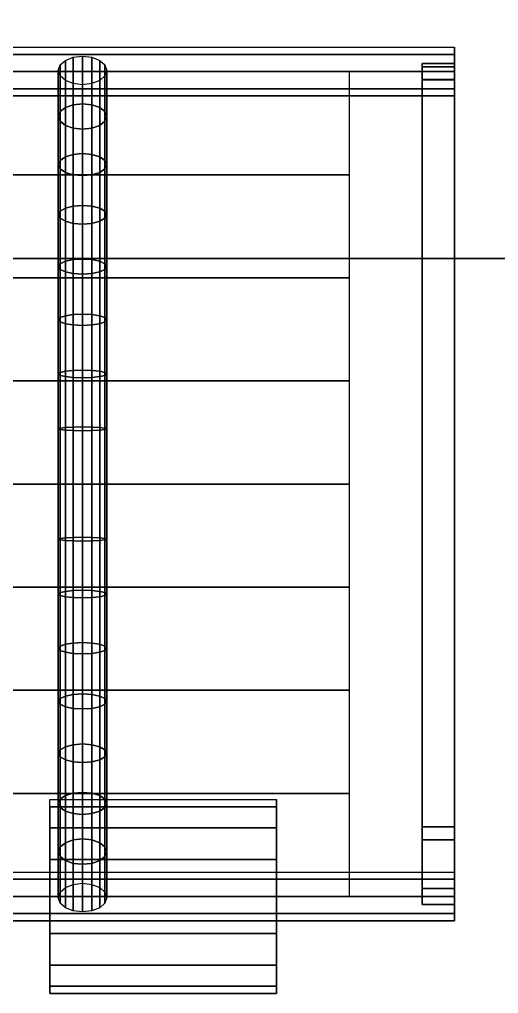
# Model space of a CAD drawing. Extents: x -45 to 195, y -45 to 195.
# Drawn here: x 105.6 to 135.2, y -45.4 to 14.8 of the extents above; entities that cross this region are included whole.
import ezdxf

# ---------------------------------------------------------------- set-up
doc = ezdxf.new("R2010")
doc.units = 0
doc.header["$MEASUREMENT"] = 0
doc.layers.get('0').update_dxf_attribs({"linetype": 'CONTINUOUS'})

msp = doc.modelspace()

# ---------------------------------------------------------------- linework, layer by layer
at = {"extrusion": (1, 0, 0)}
msp.add_line((130.506, -39.94), (130.506, 12.06), dxfattribs=at)
at = {"color": 7}
msp.add_line((150, 0, 72), (0, 0, 72), dxfattribs=at)
at = {"extrusion": (1, 0, 0)}
for centre, radius in [((11.56, 46, 132.506), 1.5), ((-39.44, 65.5, 121.491), 6), ((-39.44, 65.5, 132.506), 1.5), ((-39.44, 46, 132.506), 1.5)]:
    msp.add_circle(centre, radius, dxfattribs=at)
at = {"color": 7}
for points in [[(150, 150, 77), (0, 150, 77), (0, 0, 77), (150, 0, 77)], [(150, 150, 72), (0, 150, 72), (0, 0, 72), (150, 0, 72)]]:
    msp.add_3dface(points, dxfattribs=at)
for points in [[(108.12, 11.966, 45.843), (108.445, 12.252, 45.45), (108.445, 9.343, 43.506), (108.12, 9.089, 43.921)], [(108.445, 12.252, 45.45), (108.932, 12.444, 45.187), (108.932, 9.513, 43.229), (108.445, 9.343, 43.506)], [(108.932, 12.444, 45.187), (109.506, 12.511, 45.094), (109.506, 9.573, 43.131), (108.932, 9.513, 43.229)], [(109.506, 12.511, 45.094), (110.08, 12.444, 45.187), (110.08, 9.513, 43.229), (109.506, 9.573, 43.131)], [(110.08, 12.444, 45.187), (110.566, 12.252, 45.45), (110.566, 9.343, 43.506), (110.08, 9.513, 43.229)], [(110.566, 12.252, 45.45), (110.892, 11.966, 45.843), (110.892, 9.089, 43.921), (110.566, 9.343, 43.506)], [(108.006, 11.629, 46.308), (108.12, 11.966, 45.843), (108.12, 9.089, 43.921), (108.006, 8.789, 44.41)], [(108.12, 11.292, 46.772), (108.006, 11.629, 46.308), (108.006, 8.789, 44.41), (108.12, 8.489, 44.9)], [(110.892, 11.966, 45.843), (111.006, 11.629, 46.308), (111.006, 8.789, 44.41), (110.892, 9.089, 43.921)], [(111.006, 11.629, 46.308), (110.892, 11.292, 46.772), (110.892, 8.489, 44.9), (111.006, 8.789, 44.41)], [(108.445, 11.006, 47.166), (108.12, 11.292, 46.772), (108.12, 8.489, 44.9), (108.445, 8.235, 45.315)], [(108.932, 10.814, 47.429), (108.445, 11.006, 47.166), (108.445, 8.235, 45.315), (108.932, 8.065, 45.592)], [(110.566, 11.006, 47.166), (110.08, 10.814, 47.429), (110.08, 8.065, 45.592), (110.566, 8.235, 45.315)], [(110.892, 11.292, 46.772), (110.566, 11.006, 47.166), (110.566, 8.235, 45.315), (110.892, 8.489, 44.9)], [(109.506, 10.747, 47.521), (108.932, 10.814, 47.429), (108.932, 8.065, 45.592), (109.506, 8.005, 45.689)], [(110.08, 10.814, 47.429), (109.506, 10.747, 47.521), (109.506, 8.005, 45.689), (110.08, 8.065, 45.592)], [(108.006, 8.789, 44.41), (108.12, 9.089, 43.921), (108.12, 6.07, 42.23), (108.006, 5.809, 42.741)], [(108.12, 9.089, 43.921), (108.445, 9.343, 43.506), (108.445, 6.29, 41.796), (108.12, 6.07, 42.23)], [(108.445, 9.343, 43.506), (108.932, 9.513, 43.229), (108.932, 6.438, 41.506), (108.445, 6.29, 41.796)], [(108.932, 9.513, 43.229), (109.506, 9.573, 43.131), (109.506, 6.49, 41.405), (108.932, 6.438, 41.506)], [(109.506, 9.573, 43.131), (110.08, 9.513, 43.229), (110.08, 6.438, 41.506), (109.506, 6.49, 41.405)], [(110.08, 9.513, 43.229), (110.566, 9.343, 43.506), (110.566, 6.29, 41.796), (110.08, 6.438, 41.506)], [(110.566, 9.343, 43.506), (110.892, 9.089, 43.921), (110.892, 6.07, 42.23), (110.566, 6.29, 41.796)], [(110.892, 9.089, 43.921), (111.006, 8.789, 44.41), (111.006, 5.809, 42.741), (110.892, 6.07, 42.23)], [(108.12, 8.489, 44.9), (108.006, 8.789, 44.41), (108.006, 5.809, 42.741), (108.12, 5.548, 43.253)], [(108.445, 8.235, 45.315), (108.12, 8.489, 44.9), (108.12, 5.548, 43.253), (108.445, 5.327, 43.686)], [(110.892, 8.489, 44.9), (110.566, 8.235, 45.315), (110.566, 5.327, 43.686), (110.892, 5.548, 43.253)], [(111.006, 8.789, 44.41), (110.892, 8.489, 44.9), (110.892, 5.548, 43.253), (111.006, 5.809, 42.741)], [(108.932, 8.065, 45.592), (108.445, 8.235, 45.315), (108.445, 5.327, 43.686), (108.932, 5.18, 43.976)], [(109.506, 8.005, 45.689), (108.932, 8.065, 45.592), (108.932, 5.18, 43.976), (109.506, 5.128, 44.078)], [(110.08, 8.065, 45.592), (109.506, 8.005, 45.689), (109.506, 5.128, 44.078), (110.08, 5.18, 43.976)], [(110.566, 8.235, 45.315), (110.08, 8.065, 45.592), (110.08, 5.18, 43.976), (110.566, 5.327, 43.686)], [(108.006, 5.809, 42.741), (108.12, 6.07, 42.23), (108.12, 2.927, 40.781), (108.006, 2.707, 41.311)], [(108.12, 6.07, 42.23), (108.445, 6.29, 41.796), (108.445, 3.113, 40.331), (108.12, 2.927, 40.781)], [(108.445, 6.29, 41.796), (108.932, 6.438, 41.506), (108.932, 3.237, 40.031), (108.445, 3.113, 40.331)], [(108.932, 6.438, 41.506), (109.506, 6.49, 41.405), (109.506, 3.281, 39.925), (108.932, 3.237, 40.031)], [(109.506, 6.49, 41.405), (110.08, 6.438, 41.506), (110.08, 3.237, 40.031), (109.506, 3.281, 39.925)], [(110.08, 6.438, 41.506), (110.566, 6.29, 41.796), (110.566, 3.113, 40.331), (110.08, 3.237, 40.031)], [(110.566, 6.29, 41.796), (110.892, 6.07, 42.23), (110.892, 2.927, 40.781), (110.566, 3.113, 40.331)], [(110.892, 6.07, 42.23), (111.006, 5.809, 42.741), (111.006, 2.707, 41.311), (110.892, 2.927, 40.781)], [(108.12, 5.548, 43.253), (108.006, 5.809, 42.741), (108.006, 2.707, 41.311), (108.12, 2.487, 41.842)], [(108.445, 5.327, 43.686), (108.12, 5.548, 43.253), (108.12, 2.487, 41.842), (108.445, 2.301, 42.291)], [(110.892, 5.548, 43.253), (110.566, 5.327, 43.686), (110.566, 2.301, 42.291), (110.892, 2.487, 41.842)], [(111.006, 5.809, 42.741), (110.892, 5.548, 43.253), (110.892, 2.487, 41.842), (111.006, 2.707, 41.311)], [(108.932, 5.18, 43.976), (108.445, 5.327, 43.686), (108.445, 2.301, 42.291), (108.932, 2.177, 42.592)], [(109.506, 5.128, 44.078), (108.932, 5.18, 43.976), (108.932, 2.177, 42.592), (109.506, 2.133, 42.697)], [(110.08, 5.18, 43.976), (109.506, 5.128, 44.078), (109.506, 2.133, 42.697), (110.08, 2.177, 42.592)], [(110.566, 5.327, 43.686), (110.08, 5.18, 43.976), (110.08, 2.177, 42.592), (110.566, 2.301, 42.291)], [(108.12, 2.927, 40.781), (108.445, 3.113, 40.331), (108.445, -0.17, 39.12), (108.12, -0.32, 39.583)], [(108.445, 3.113, 40.331), (108.932, 3.237, 40.031), (108.932, -0.069, 38.811), (108.445, -0.17, 39.12)], [(108.932, 3.237, 40.031), (109.506, 3.281, 39.925), (109.506, -0.034, 38.702), (108.932, -0.069, 38.811)], [(109.506, 3.281, 39.925), (110.08, 3.237, 40.031), (110.08, -0.069, 38.811), (109.506, -0.034, 38.702)], [(110.08, 3.237, 40.031), (110.566, 3.113, 40.331), (110.566, -0.17, 39.12), (110.08, -0.069, 38.811)], [(110.566, 3.113, 40.331), (110.892, 2.927, 40.781), (110.892, -0.32, 39.583), (110.566, -0.17, 39.12)], [(108.006, 2.707, 41.311), (108.12, 2.927, 40.781), (108.12, -0.32, 39.583), (108.006, -0.497, 40.129)], [(108.12, 2.487, 41.842), (108.006, 2.707, 41.311), (108.006, -0.497, 40.129), (108.12, -0.675, 40.675)], [(108.445, 2.301, 42.291), (108.12, 2.487, 41.842), (108.12, -0.675, 40.675), (108.445, -0.825, 41.138)], [(110.892, 2.487, 41.842), (110.566, 2.301, 42.291), (110.566, -0.825, 41.138), (110.892, -0.675, 40.675)], [(110.892, 2.927, 40.781), (111.006, 2.707, 41.311), (111.006, -0.497, 40.129), (110.892, -0.32, 39.583)], [(111.006, 2.707, 41.311), (110.892, 2.487, 41.842), (110.892, -0.675, 40.675), (111.006, -0.497, 40.129)], [(108.932, 2.177, 42.592), (108.445, 2.301, 42.291), (108.445, -0.825, 41.138), (108.932, -0.926, 41.447)], [(109.506, 2.133, 42.697), (108.932, 2.177, 42.592), (108.932, -0.926, 41.447), (109.506, -0.961, 41.556)], [(110.08, 2.177, 42.592), (109.506, 2.133, 42.697), (109.506, -0.961, 41.556), (110.08, -0.926, 41.447)], [(110.566, 2.301, 42.291), (110.08, 2.177, 42.592), (110.08, -0.926, 41.447), (110.566, -0.825, 41.138)], [(108.006, -0.497, 40.129), (108.12, -0.32, 39.583), (108.12, -3.651, 38.644), (108.006, -3.785, 39.202)], [(108.12, -0.675, 40.675), (108.006, -0.497, 40.129), (108.006, -3.785, 39.202), (108.12, -3.919, 39.76)], [(108.12, -0.32, 39.583), (108.445, -0.17, 39.12), (108.445, -3.537, 38.171), (108.12, -3.651, 38.644)], [(108.445, -0.17, 39.12), (108.932, -0.069, 38.811), (108.932, -3.461, 37.854), (108.445, -3.537, 38.171)], [(108.932, -0.069, 38.811), (109.506, -0.034, 38.702), (109.506, -3.435, 37.743), (108.932, -3.461, 37.854)], [(109.506, -0.034, 38.702), (110.08, -0.069, 38.811), (110.08, -3.461, 37.854), (109.506, -3.435, 37.743)], [(110.08, -0.069, 38.811), (110.566, -0.17, 39.12), (110.566, -3.537, 38.171), (110.08, -3.461, 37.854)], [(110.566, -0.17, 39.12), (110.892, -0.32, 39.583), (110.892, -3.651, 38.644), (110.566, -3.537, 38.171)], [(110.892, -0.32, 39.583), (111.006, -0.497, 40.129), (111.006, -3.785, 39.202), (110.892, -3.651, 38.644)], [(111.006, -0.497, 40.129), (110.892, -0.675, 40.675), (110.892, -3.919, 39.76), (111.006, -3.785, 39.202)], [(108.445, -0.825, 41.138), (108.12, -0.675, 40.675), (108.12, -3.919, 39.76), (108.445, -4.032, 40.233)], [(108.932, -0.926, 41.447), (108.445, -0.825, 41.138), (108.445, -4.032, 40.233), (108.932, -4.108, 40.549)], [(109.506, -0.961, 41.556), (108.932, -0.926, 41.447), (108.932, -4.108, 40.549), (109.506, -4.135, 40.66)], [(110.08, -0.926, 41.447), (109.506, -0.961, 41.556), (109.506, -4.135, 40.66), (110.08, -4.108, 40.549)], [(110.566, -0.825, 41.138), (110.08, -0.926, 41.447), (110.08, -4.108, 40.549), (110.566, -4.032, 40.233)], [(110.892, -0.675, 40.675), (110.566, -0.825, 41.138), (110.566, -4.032, 40.233), (110.892, -3.919, 39.76)], [(108.12, -3.651, 38.644), (108.445, -3.537, 38.171), (108.445, -6.969, 37.488), (108.12, -7.045, 37.969)], [(108.445, -3.537, 38.171), (108.932, -3.461, 37.854), (108.932, -6.918, 37.167), (108.445, -6.969, 37.488)], [(108.932, -3.461, 37.854), (109.506, -3.435, 37.743), (109.506, -6.9, 37.054), (108.932, -6.918, 37.167)], [(109.506, -3.435, 37.743), (110.08, -3.461, 37.854), (110.08, -6.918, 37.167), (109.506, -6.9, 37.054)], [(110.08, -3.461, 37.854), (110.566, -3.537, 38.171), (110.566, -6.969, 37.488), (110.08, -6.918, 37.167)], [(110.566, -3.537, 38.171), (110.892, -3.651, 38.644), (110.892, -7.045, 37.969), (110.566, -6.969, 37.488)], [(108.006, -3.785, 39.202), (108.12, -3.651, 38.644), (108.12, -7.045, 37.969), (108.006, -7.135, 38.536)], [(108.12, -3.919, 39.76), (108.006, -3.785, 39.202), (108.006, -7.135, 38.536), (108.12, -7.225, 39.103)], [(108.445, -4.032, 40.233), (108.12, -3.919, 39.76), (108.12, -7.225, 39.103), (108.445, -7.301, 39.583)], [(108.932, -4.108, 40.549), (108.445, -4.032, 40.233), (108.445, -7.301, 39.583), (108.932, -7.352, 39.904)], [(109.506, -4.135, 40.66), (108.932, -4.108, 40.549), (108.932, -7.352, 39.904), (109.506, -7.369, 40.017)], [(110.08, -4.108, 40.549), (109.506, -4.135, 40.66), (109.506, -7.369, 40.017), (110.08, -7.352, 39.904)], [(110.566, -4.032, 40.233), (110.08, -4.108, 40.549), (110.08, -7.352, 39.904), (110.566, -7.301, 39.583)], [(110.892, -3.919, 39.76), (110.566, -4.032, 40.233), (110.566, -7.301, 39.583), (110.892, -7.225, 39.103)], [(110.892, -3.651, 38.644), (111.006, -3.785, 39.202), (111.006, -7.135, 38.536), (110.892, -7.045, 37.969)], [(111.006, -3.785, 39.202), (110.892, -3.919, 39.76), (110.892, -7.225, 39.103), (111.006, -7.135, 38.536)], [(108.006, -7.135, 38.536), (108.12, -7.045, 37.969), (108.12, -10.482, 37.562), (108.006, -10.527, 38.134)], [(108.12, -7.225, 39.103), (108.006, -7.135, 38.536), (108.006, -10.527, 38.134), (108.12, -10.572, 38.706)], [(108.12, -7.045, 37.969), (108.445, -6.969, 37.488), (108.445, -10.443, 37.077), (108.12, -10.482, 37.562)], [(108.445, -7.301, 39.583), (108.12, -7.225, 39.103), (108.12, -10.572, 38.706), (108.445, -10.61, 39.191)], [(108.445, -6.969, 37.488), (108.932, -6.918, 37.167), (108.932, -10.418, 36.753), (108.445, -10.443, 37.077)], [(108.932, -6.918, 37.167), (109.506, -6.9, 37.054), (109.506, -10.409, 36.639), (108.932, -10.418, 36.753)], [(109.506, -6.9, 37.054), (110.08, -6.918, 37.167), (110.08, -10.418, 36.753), (109.506, -10.409, 36.639)], [(110.08, -6.918, 37.167), (110.566, -6.969, 37.488), (110.566, -10.443, 37.077), (110.08, -10.418, 36.753)], [(110.566, -6.969, 37.488), (110.892, -7.045, 37.969), (110.892, -10.482, 37.562), (110.566, -10.443, 37.077)], [(110.892, -7.225, 39.103), (110.566, -7.301, 39.583), (110.566, -10.61, 39.191), (110.892, -10.572, 38.706)], [(110.892, -7.045, 37.969), (111.006, -7.135, 38.536), (111.006, -10.527, 38.134), (110.892, -10.482, 37.562)], [(111.006, -7.135, 38.536), (110.892, -7.225, 39.103), (110.892, -10.572, 38.706), (111.006, -10.527, 38.134)], [(108.932, -7.352, 39.904), (108.445, -7.301, 39.583), (108.445, -10.61, 39.191), (108.932, -10.635, 39.516)], [(109.506, -7.369, 40.017), (108.932, -7.352, 39.904), (108.932, -10.635, 39.516), (109.506, -10.644, 39.629)], [(110.08, -7.352, 39.904), (109.506, -7.369, 40.017), (109.506, -10.644, 39.629), (110.08, -10.635, 39.516)], [(110.566, -7.301, 39.583), (110.08, -7.352, 39.904), (110.08, -10.635, 39.516), (110.566, -10.61, 39.191)], [(108.006, -10.527, 38.134), (108.12, -10.482, 37.562), (108.12, -13.94, 37.426), (108.006, -13.94, 38)], [(108.12, -10.572, 38.706), (108.006, -10.527, 38.134), (108.006, -13.94, 38), (108.12, -13.94, 38.574)], [(108.12, -10.482, 37.562), (108.445, -10.443, 37.077), (108.445, -13.94, 36.939), (108.12, -13.94, 37.426)], [(108.445, -10.61, 39.191), (108.12, -10.572, 38.706), (108.12, -13.94, 38.574), (108.445, -13.94, 39.061)], [(108.445, -10.443, 37.077), (108.932, -10.418, 36.753), (108.932, -13.94, 36.614), (108.445, -13.94, 36.939)], [(108.932, -10.635, 39.516), (108.445, -10.61, 39.191), (108.445, -13.94, 39.061), (108.932, -13.94, 39.386)], [(108.932, -10.418, 36.753), (109.506, -10.409, 36.639), (109.506, -13.94, 36.5), (108.932, -13.94, 36.614)], [(109.506, -10.644, 39.629), (108.932, -10.635, 39.516), (108.932, -13.94, 39.386), (109.506, -13.94, 39.5)], [(109.506, -10.409, 36.639), (110.08, -10.418, 36.753), (110.08, -13.94, 36.614), (109.506, -13.94, 36.5)], [(110.08, -10.635, 39.516), (109.506, -10.644, 39.629), (109.506, -13.94, 39.5), (110.08, -13.94, 39.386)], [(110.08, -10.418, 36.753), (110.566, -10.443, 37.077), (110.566, -13.94, 36.939), (110.08, -13.94, 36.614)], [(110.566, -10.61, 39.191), (110.08, -10.635, 39.516), (110.08, -13.94, 39.386), (110.566, -13.94, 39.061)], [(110.566, -10.443, 37.077), (110.892, -10.482, 37.562), (110.892, -13.94, 37.426), (110.566, -13.94, 36.939)], [(110.892, -10.572, 38.706), (110.566, -10.61, 39.191), (110.566, -13.94, 39.061), (110.892, -13.94, 38.574)], [(110.892, -10.482, 37.562), (111.006, -10.527, 38.134), (111.006, -13.94, 38), (110.892, -13.94, 37.426)], [(111.006, -10.527, 38.134), (110.892, -10.572, 38.706), (110.892, -13.94, 38.574), (111.006, -13.94, 38)], [(108.006, -13.94, 38), (108.12, -13.94, 37.426), (108.12, -17.398, 37.562), (108.006, -17.353, 38.134)], [(108.12, -13.94, 38.574), (108.006, -13.94, 38), (108.006, -17.353, 38.134), (108.12, -17.308, 38.706)], [(108.12, -13.94, 37.426), (108.445, -13.94, 36.939), (108.445, -17.436, 37.077), (108.12, -17.398, 37.562)], [(108.445, -13.94, 39.061), (108.12, -13.94, 38.574), (108.12, -17.308, 38.706), (108.445, -17.269, 39.191)], [(108.445, -13.94, 36.939), (108.932, -13.94, 36.614), (108.932, -17.461, 36.753), (108.445, -17.436, 37.077)], [(108.932, -13.94, 39.386), (108.445, -13.94, 39.061), (108.445, -17.269, 39.191), (108.932, -17.244, 39.516)], [(108.932, -13.94, 36.614), (109.506, -13.94, 36.5), (109.506, -17.47, 36.639), (108.932, -17.461, 36.753)], [(109.506, -13.94, 39.5), (108.932, -13.94, 39.386), (108.932, -17.244, 39.516), (109.506, -17.235, 39.629)], [(110.08, -13.94, 39.386), (109.506, -13.94, 39.5), (109.506, -17.235, 39.629), (110.08, -17.244, 39.516)], [(109.506, -13.94, 36.5), (110.08, -13.94, 36.614), (110.08, -17.461, 36.753), (109.506, -17.47, 36.639)], [(110.566, -13.94, 39.061), (110.08, -13.94, 39.386), (110.08, -17.244, 39.516), (110.566, -17.269, 39.191)], [(110.08, -13.94, 36.614), (110.566, -13.94, 36.939), (110.566, -17.436, 37.077), (110.08, -17.461, 36.753)], [(110.892, -13.94, 38.574), (110.566, -13.94, 39.061), (110.566, -17.269, 39.191), (110.892, -17.308, 38.706)], [(110.566, -13.94, 36.939), (110.892, -13.94, 37.426), (110.892, -17.398, 37.562), (110.566, -17.436, 37.077)], [(111.006, -13.94, 38), (110.892, -13.94, 38.574), (110.892, -17.308, 38.706), (111.006, -17.353, 38.134)], [(110.892, -13.94, 37.426), (111.006, -13.94, 38), (111.006, -17.353, 38.134), (110.892, -17.398, 37.562)], [(108.12, -17.308, 38.706), (108.006, -17.353, 38.134), (108.006, -20.745, 38.536), (108.12, -20.655, 39.103)], [(108.006, -17.353, 38.134), (108.12, -17.398, 37.562), (108.12, -20.834, 37.969), (108.006, -20.745, 38.536)], [(108.445, -17.269, 39.191), (108.12, -17.308, 38.706), (108.12, -20.655, 39.103), (108.445, -20.579, 39.583)], [(108.12, -17.398, 37.562), (108.445, -17.436, 37.077), (108.445, -20.91, 37.488), (108.12, -20.834, 37.969)], [(108.932, -17.244, 39.516), (108.445, -17.269, 39.191), (108.445, -20.579, 39.583), (108.932, -20.528, 39.904)], [(108.445, -17.436, 37.077), (108.932, -17.461, 36.753), (108.932, -20.961, 37.167), (108.445, -20.91, 37.488)], [(109.506, -17.235, 39.629), (108.932, -17.244, 39.516), (108.932, -20.528, 39.904), (109.506, -20.51, 40.017)], [(108.932, -17.461, 36.753), (109.506, -17.47, 36.639), (109.506, -20.979, 37.054), (108.932, -20.961, 37.167)], [(110.08, -17.244, 39.516), (109.506, -17.235, 39.629), (109.506, -20.51, 40.017), (110.08, -20.528, 39.904)], [(109.506, -17.47, 36.639), (110.08, -17.461, 36.753), (110.08, -20.961, 37.167), (109.506, -20.979, 37.054)], [(110.566, -17.269, 39.191), (110.08, -17.244, 39.516), (110.08, -20.528, 39.904), (110.566, -20.579, 39.583)], [(110.08, -17.461, 36.753), (110.566, -17.436, 37.077), (110.566, -20.91, 37.488), (110.08, -20.961, 37.167)], [(110.892, -17.308, 38.706), (110.566, -17.269, 39.191), (110.566, -20.579, 39.583), (110.892, -20.655, 39.103)], [(110.566, -17.436, 37.077), (110.892, -17.398, 37.562), (110.892, -20.834, 37.969), (110.566, -20.91, 37.488)], [(111.006, -17.353, 38.134), (110.892, -17.308, 38.706), (110.892, -20.655, 39.103), (111.006, -20.745, 38.536)], [(110.892, -17.398, 37.562), (111.006, -17.353, 38.134), (111.006, -20.745, 38.536), (110.892, -20.834, 37.969)], [(108.12, -20.655, 39.103), (108.006, -20.745, 38.536), (108.006, -24.095, 39.202), (108.12, -23.961, 39.76)], [(108.006, -20.745, 38.536), (108.12, -20.834, 37.969), (108.12, -24.229, 38.644), (108.006, -24.095, 39.202)], [(108.445, -20.579, 39.583), (108.12, -20.655, 39.103), (108.12, -23.961, 39.76), (108.445, -23.847, 40.233)], [(108.12, -20.834, 37.969), (108.445, -20.91, 37.488), (108.445, -24.342, 38.171), (108.12, -24.229, 38.644)], [(108.932, -20.528, 39.904), (108.445, -20.579, 39.583), (108.445, -23.847, 40.233), (108.932, -23.771, 40.549)], [(108.445, -20.91, 37.488), (108.932, -20.961, 37.167), (108.932, -24.418, 37.854), (108.445, -24.342, 38.171)], [(109.506, -20.51, 40.017), (108.932, -20.528, 39.904), (108.932, -23.771, 40.549), (109.506, -23.744, 40.66)], [(108.932, -20.961, 37.167), (109.506, -20.979, 37.054), (109.506, -24.445, 37.743), (108.932, -24.418, 37.854)], [(110.08, -20.528, 39.904), (109.506, -20.51, 40.017), (109.506, -23.744, 40.66), (110.08, -23.771, 40.549)], [(109.506, -20.979, 37.054), (110.08, -20.961, 37.167), (110.08, -24.418, 37.854), (109.506, -24.445, 37.743)], [(110.566, -20.579, 39.583), (110.08, -20.528, 39.904), (110.08, -23.771, 40.549), (110.566, -23.847, 40.233)], [(110.08, -20.961, 37.167), (110.566, -20.91, 37.488), (110.566, -24.342, 38.171), (110.08, -24.418, 37.854)], [(110.892, -20.655, 39.103), (110.566, -20.579, 39.583), (110.566, -23.847, 40.233), (110.892, -23.961, 39.76)], [(110.566, -20.91, 37.488), (110.892, -20.834, 37.969), (110.892, -24.229, 38.644), (110.566, -24.342, 38.171)], [(111.006, -20.745, 38.536), (110.892, -20.655, 39.103), (110.892, -23.961, 39.76), (111.006, -24.095, 39.202)], [(110.892, -20.834, 37.969), (111.006, -20.745, 38.536), (111.006, -24.095, 39.202), (110.892, -24.229, 38.644)], [(108.12, -23.961, 39.76), (108.006, -24.095, 39.202), (108.006, -27.382, 40.129), (108.12, -27.205, 40.675)], [(108.445, -23.847, 40.233), (108.12, -23.961, 39.76), (108.12, -27.205, 40.675), (108.445, -27.054, 41.138)], [(108.932, -23.771, 40.549), (108.445, -23.847, 40.233), (108.445, -27.054, 41.138), (108.932, -26.954, 41.447)], [(109.506, -23.744, 40.66), (108.932, -23.771, 40.549), (108.932, -26.954, 41.447), (109.506, -26.918, 41.556)], [(110.08, -23.771, 40.549), (109.506, -23.744, 40.66), (109.506, -26.918, 41.556), (110.08, -26.954, 41.447)], [(110.566, -23.847, 40.233), (110.08, -23.771, 40.549), (110.08, -26.954, 41.447), (110.566, -27.054, 41.138)], [(110.892, -23.961, 39.76), (110.566, -23.847, 40.233), (110.566, -27.054, 41.138), (110.892, -27.205, 40.675)], [(111.006, -24.095, 39.202), (110.892, -23.961, 39.76), (110.892, -27.205, 40.675), (111.006, -27.382, 40.129)], [(108.006, -24.095, 39.202), (108.12, -24.229, 38.644), (108.12, -27.559, 39.583), (108.006, -27.382, 40.129)], [(108.12, -24.229, 38.644), (108.445, -24.342, 38.171), (108.445, -27.71, 39.12), (108.12, -27.559, 39.583)], [(108.445, -24.342, 38.171), (108.932, -24.418, 37.854), (108.932, -27.81, 38.811), (108.445, -27.71, 39.12)], [(108.932, -24.418, 37.854), (109.506, -24.445, 37.743), (109.506, -27.845, 38.702), (108.932, -27.81, 38.811)], [(109.506, -24.445, 37.743), (110.08, -24.418, 37.854), (110.08, -27.81, 38.811), (109.506, -27.845, 38.702)], [(110.08, -24.418, 37.854), (110.566, -24.342, 38.171), (110.566, -27.71, 39.12), (110.08, -27.81, 38.811)], [(110.566, -24.342, 38.171), (110.892, -24.229, 38.644), (110.892, -27.559, 39.583), (110.566, -27.71, 39.12)], [(110.892, -24.229, 38.644), (111.006, -24.095, 39.202), (111.006, -27.382, 40.129), (110.892, -27.559, 39.583)], [(108.445, -27.054, 41.138), (108.12, -27.205, 40.675), (108.12, -30.367, 41.842), (108.445, -30.18, 42.291)], [(108.932, -26.954, 41.447), (108.445, -27.054, 41.138), (108.445, -30.18, 42.291), (108.932, -30.056, 42.592)], [(109.506, -26.918, 41.556), (108.932, -26.954, 41.447), (108.932, -30.056, 42.592), (109.506, -30.012, 42.697)], [(110.08, -26.954, 41.447), (109.506, -26.918, 41.556), (109.506, -30.012, 42.697), (110.08, -30.056, 42.592)], [(110.566, -27.054, 41.138), (110.08, -26.954, 41.447), (110.08, -30.056, 42.592), (110.566, -30.18, 42.291)], [(110.892, -27.205, 40.675), (110.566, -27.054, 41.138), (110.566, -30.18, 42.291), (110.892, -30.367, 41.842)], [(108.12, -27.205, 40.675), (108.006, -27.382, 40.129), (108.006, -30.586, 41.311), (108.12, -30.367, 41.842)], [(108.006, -27.382, 40.129), (108.12, -27.559, 39.583), (108.12, -30.806, 40.781), (108.006, -30.586, 41.311)], [(108.12, -27.559, 39.583), (108.445, -27.71, 39.12), (108.445, -30.992, 40.331), (108.12, -30.806, 40.781)], [(110.566, -27.71, 39.12), (110.892, -27.559, 39.583), (110.892, -30.806, 40.781), (110.566, -30.992, 40.331)], [(111.006, -27.382, 40.129), (110.892, -27.205, 40.675), (110.892, -30.367, 41.842), (111.006, -30.586, 41.311)], [(110.892, -27.559, 39.583), (111.006, -27.382, 40.129), (111.006, -30.586, 41.311), (110.892, -30.806, 40.781)], [(108.445, -27.71, 39.12), (108.932, -27.81, 38.811), (108.932, -31.117, 40.031), (108.445, -30.992, 40.331)], [(108.932, -27.81, 38.811), (109.506, -27.845, 38.702), (109.506, -31.16, 39.925), (108.932, -31.117, 40.031)], [(109.506, -27.845, 38.702), (110.08, -27.81, 38.811), (110.08, -31.117, 40.031), (109.506, -31.16, 39.925)], [(110.08, -27.81, 38.811), (110.566, -27.71, 39.12), (110.566, -30.992, 40.331), (110.08, -31.117, 40.031)], [(108.932, -30.056, 42.592), (108.445, -30.18, 42.291), (108.445, -33.207, 43.686), (108.932, -33.059, 43.976)], [(109.506, -30.012, 42.697), (108.932, -30.056, 42.592), (108.932, -33.059, 43.976), (109.506, -33.007, 44.078)], [(110.08, -30.056, 42.592), (109.506, -30.012, 42.697), (109.506, -33.007, 44.078), (110.08, -33.059, 43.976)], [(110.566, -30.18, 42.291), (110.08, -30.056, 42.592), (110.08, -33.059, 43.976), (110.566, -33.207, 43.686)], [(108.12, -30.367, 41.842), (108.006, -30.586, 41.311), (108.006, -33.688, 42.741), (108.12, -33.428, 43.253)], [(108.006, -30.586, 41.311), (108.12, -30.806, 40.781), (108.12, -33.949, 42.23), (108.006, -33.688, 42.741)], [(108.445, -30.18, 42.291), (108.12, -30.367, 41.842), (108.12, -33.428, 43.253), (108.445, -33.207, 43.686)], [(110.892, -30.367, 41.842), (110.566, -30.18, 42.291), (110.566, -33.207, 43.686), (110.892, -33.428, 43.253)], [(111.006, -30.586, 41.311), (110.892, -30.367, 41.842), (110.892, -33.428, 43.253), (111.006, -33.688, 42.741)], [(110.892, -30.806, 40.781), (111.006, -30.586, 41.311), (111.006, -33.688, 42.741), (110.892, -33.949, 42.23)], [(108.12, -30.806, 40.781), (108.445, -30.992, 40.331), (108.445, -34.17, 41.796), (108.12, -33.949, 42.23)], [(108.445, -30.992, 40.331), (108.932, -31.117, 40.031), (108.932, -34.317, 41.506), (108.445, -34.17, 41.796)], [(108.932, -31.117, 40.031), (109.506, -31.16, 39.925), (109.506, -34.369, 41.405), (108.932, -34.317, 41.506)], [(109.506, -31.16, 39.925), (110.08, -31.117, 40.031), (110.08, -34.317, 41.506), (109.506, -34.369, 41.405)], [(110.08, -31.117, 40.031), (110.566, -30.992, 40.331), (110.566, -34.17, 41.796), (110.08, -34.317, 41.506)], [(110.566, -30.992, 40.331), (110.892, -30.806, 40.781), (110.892, -33.949, 42.23), (110.566, -34.17, 41.796)], [(108.932, -33.059, 43.976), (108.445, -33.207, 43.686), (108.445, -36.114, 45.315), (108.932, -35.944, 45.592)], [(109.506, -33.007, 44.078), (108.932, -33.059, 43.976), (108.932, -35.944, 45.592), (109.506, -35.885, 45.689)], [(110.08, -33.059, 43.976), (109.506, -33.007, 44.078), (109.506, -35.885, 45.689), (110.08, -35.944, 45.592)], [(110.566, -33.207, 43.686), (110.08, -33.059, 43.976), (110.08, -35.944, 45.592), (110.566, -36.114, 45.315)], [(108.12, -33.428, 43.253), (108.006, -33.688, 42.741), (108.006, -36.668, 44.41), (108.12, -36.368, 44.9)], [(108.006, -33.688, 42.741), (108.12, -33.949, 42.23), (108.12, -36.968, 43.921), (108.006, -36.668, 44.41)], [(108.445, -33.207, 43.686), (108.12, -33.428, 43.253), (108.12, -36.368, 44.9), (108.445, -36.114, 45.315)], [(110.892, -33.428, 43.253), (110.566, -33.207, 43.686), (110.566, -36.114, 45.315), (110.892, -36.368, 44.9)], [(111.006, -33.688, 42.741), (110.892, -33.428, 43.253), (110.892, -36.368, 44.9), (111.006, -36.668, 44.41)], [(110.892, -33.949, 42.23), (111.006, -33.688, 42.741), (111.006, -36.668, 44.41), (110.892, -36.968, 43.921)], [(108.12, -33.949, 42.23), (108.445, -34.17, 41.796), (108.445, -37.223, 43.506), (108.12, -36.968, 43.921)], [(108.445, -34.17, 41.796), (108.932, -34.317, 41.506), (108.932, -37.392, 43.229), (108.445, -37.223, 43.506)], [(108.932, -34.317, 41.506), (109.506, -34.369, 41.405), (109.506, -37.452, 43.131), (108.932, -37.392, 43.229)], [(109.506, -34.369, 41.405), (110.08, -34.317, 41.506), (110.08, -37.392, 43.229), (109.506, -37.452, 43.131)], [(110.08, -34.317, 41.506), (110.566, -34.17, 41.796), (110.566, -37.223, 43.506), (110.08, -37.392, 43.229)], [(110.566, -34.17, 41.796), (110.892, -33.949, 42.23), (110.892, -36.968, 43.921), (110.566, -37.223, 43.506)], [(108.445, -36.114, 45.315), (108.12, -36.368, 44.9), (108.12, -39.171, 46.772), (108.445, -38.885, 47.166)], [(108.932, -35.944, 45.592), (108.445, -36.114, 45.315), (108.445, -38.885, 47.166), (108.932, -38.694, 47.429)], [(109.506, -35.885, 45.689), (108.932, -35.944, 45.592), (108.932, -38.694, 47.429), (109.506, -38.627, 47.521)], [(110.08, -35.944, 45.592), (109.506, -35.885, 45.689), (109.506, -38.627, 47.521), (110.08, -38.694, 47.429)], [(110.566, -36.114, 45.315), (110.08, -35.944, 45.592), (110.08, -38.694, 47.429), (110.566, -38.885, 47.166)], [(110.892, -36.368, 44.9), (110.566, -36.114, 45.315), (110.566, -38.885, 47.166), (110.892, -39.171, 46.772)], [(108.12, -36.368, 44.9), (108.006, -36.668, 44.41), (108.006, -39.508, 46.308), (108.12, -39.171, 46.772)], [(108.006, -36.668, 44.41), (108.12, -36.968, 43.921), (108.12, -39.846, 45.843), (108.006, -39.508, 46.308)], [(111.006, -36.668, 44.41), (110.892, -36.368, 44.9), (110.892, -39.171, 46.772), (111.006, -39.508, 46.308)], [(110.892, -36.968, 43.921), (111.006, -36.668, 44.41), (111.006, -39.508, 46.308), (110.892, -39.846, 45.843)], [(108.12, -36.968, 43.921), (108.445, -37.223, 43.506), (108.445, -40.132, 45.45), (108.12, -39.846, 45.843)], [(108.445, -37.223, 43.506), (108.932, -37.392, 43.229), (108.932, -40.323, 45.187), (108.445, -40.132, 45.45)], [(110.08, -37.392, 43.229), (110.566, -37.223, 43.506), (110.566, -40.132, 45.45), (110.08, -40.323, 45.187)], [(110.566, -37.223, 43.506), (110.892, -36.968, 43.921), (110.892, -39.846, 45.843), (110.566, -40.132, 45.45)], [(108.932, -37.392, 43.229), (109.506, -37.452, 43.131), (109.506, -40.39, 45.094), (108.932, -40.323, 45.187)], [(109.506, -37.452, 43.131), (110.08, -37.392, 43.229), (110.08, -40.323, 45.187), (109.506, -40.39, 45.094)]]:
    msp.add_3dface(points)

# ---------------------------------------------------------------- meshes
mesh = msp.add_polymesh((2, 8), dxfattribs=dict(n_close=True))
for k, corner in enumerate([(132.506, 13.06, 46), (132.506, 12.621, 47.061), (132.506, 11.56, 47.5), (132.506, 10.5, 47.061), (132.506, 10.06, 46), (132.506, 10.5, 44.939), (132.506, 11.56, 44.5), (132.506, 12.621, 44.939), (80.506, 13.06, 46), (80.506, 12.621, 47.061), (80.506, 11.56, 47.5), (80.506, 10.5, 47.061), (80.506, 10.06, 46), (80.506, 10.5, 44.939), (80.506, 11.56, 44.5), (80.506, 12.621, 44.939)]):
    mesh.set_mesh_vertex(divmod(k, 8), corner)
mesh = msp.add_polymesh((6, 3))
for k, corner in enumerate([(132.506, -39.94, 1), (130.506, -39.94, 1), (130.506, -39.94, 1), (132.506, 12.06, 1), (130.506, 12.06, 1), (130.506, 12.06, 1), (132.506, 12.06), (130.506, 12.06), (130.506, 12.06, 1), (132.506, -39.94), (130.506, -39.94), (130.506, -39.94, 1), (132.506, -39.94), (132.506, -39.94), (132.506, -39.94, 1), (132.506, 12.06), (132.506, 12.06), (132.506, 12.06, 1)]):
    mesh.set_mesh_vertex(divmod(k, 3), corner)
mesh = msp.add_polymesh((6, 3))
for k, corner in enumerate([(132.506, 11.06), (130.506, 11.06), (130.506, 11.06), (132.506, 11.06, 66), (130.506, 11.06, 66), (130.506, 11.06, 66), (132.506, 12.06, 66), (130.506, 12.06, 66), (130.506, 11.06, 66), (132.506, 12.06), (130.506, 12.06), (130.506, 11.06), (132.506, 12.06), (132.506, 12.06), (132.506, 11.06), (132.506, 12.06, 66), (132.506, 12.06, 66), (132.506, 11.06, 66)]):
    mesh.set_mesh_vertex(divmod(k, 3), corner)
mesh = msp.add_polymesh((6, 3))
for k, corner in enumerate([(132.506, 12.06, 65), (130.506, 12.06, 65), (130.506, 12.06, 65), (132.506, -39.94, 65), (130.506, -39.94, 65), (130.506, -39.94, 65), (132.506, -39.94, 66), (130.506, -39.94, 66), (130.506, -39.94, 65), (132.506, 12.06, 66), (130.506, 12.06, 66), (130.506, 12.06, 65), (132.506, 12.06, 66), (132.506, 12.06, 66), (132.506, 12.06, 65), (132.506, -39.94, 66), (132.506, -39.94, 66), (132.506, -39.94, 65)]):
    mesh.set_mesh_vertex(divmod(k, 3), corner)
mesh = msp.add_polymesh((2, 9))
for k, corner in enumerate([(87.006, 11.56, 47.5), (87.006, 5.185, 47.5), (87.006, -1.19, 47.5), (87.006, -7.565, 47.5), (87.006, -13.94, 47.5), (87.006, -20.315, 47.5), (87.006, -26.69, 47.5), (87.006, -33.065, 47.5), (87.006, -39.44, 47.5), (126.006, 11.56, 47.5), (126.006, 5.185, 47.5), (126.006, -1.19, 47.5), (126.006, -7.565, 47.5), (126.006, -13.94, 47.5), (126.006, -20.315, 47.5), (126.006, -26.69, 47.5), (126.006, -33.065, 47.5), (126.006, -39.44, 47.5)]):
    mesh.set_mesh_vertex(divmod(k, 9), corner)
mesh = msp.add_polymesh((6, 3))
for k, corner in enumerate([(132.506, 11.044, -0.012), (130.506, 11.044, -0.012), (130.506, 11.044, -0.012), (132.506, -35.94, 65), (130.506, -35.94, 65), (130.506, -35.94, 65), (132.506, -35.129, 65.586), (130.506, -35.129, 65.586), (130.506, -35.94, 65), (132.506, 11.854, 0.574), (130.506, 11.854, 0.574), (130.506, 11.044, -0.012), (132.506, 11.854, 0.574), (132.506, 11.854, 0.574), (132.506, 11.044, -0.012), (132.506, -35.129, 65.586), (132.506, -35.129, 65.586), (132.506, -35.94, 65)]):
    mesh.set_mesh_vertex(divmod(k, 3), corner)
mesh = msp.add_polymesh((2, 16), dxfattribs=dict(n_close=True))
for k, corner in enumerate([(121.491, -33.44, 65.5), (121.491, -33.896, 67.796), (121.491, -35.197, 69.743), (121.491, -37.144, 71.043), (121.491, -39.44, 71.5), (121.491, -41.736, 71.043), (121.491, -43.682, 69.743), (121.491, -44.983, 67.796), (121.491, -45.44, 65.5), (121.491, -44.983, 63.204), (121.491, -43.682, 61.257), (121.491, -41.736, 59.957), (121.491, -39.44, 59.5), (121.491, -37.144, 59.957), (121.491, -35.197, 61.257), (121.491, -33.896, 63.204), (107.491, -33.44, 65.5), (107.491, -33.896, 67.796), (107.491, -35.197, 69.743), (107.491, -37.144, 71.043), (107.491, -39.44, 71.5), (107.491, -41.736, 71.043), (107.491, -43.682, 69.743), (107.491, -44.983, 67.796), (107.491, -45.44, 65.5), (107.491, -44.983, 63.204), (107.491, -43.682, 61.257), (107.491, -41.736, 59.957), (107.491, -39.44, 59.5), (107.491, -37.144, 59.957), (107.491, -35.197, 61.257), (107.491, -33.896, 63.204)]):
    mesh.set_mesh_vertex(divmod(k, 16), corner)
mesh = msp.add_polymesh((2, 8), dxfattribs=dict(n_close=True))
for k, corner in enumerate([(132.506, -37.94, 65.5), (132.506, -38.379, 66.561), (132.506, -39.44, 67), (132.506, -40.5, 66.561), (132.506, -40.94, 65.5), (132.506, -40.5, 64.439), (132.506, -39.44, 64), (132.506, -38.379, 64.439), (80.506, -37.94, 65.5), (80.506, -38.379, 66.561), (80.506, -39.44, 67), (80.506, -40.5, 66.561), (80.506, -40.94, 65.5), (80.506, -40.5, 64.439), (80.506, -39.44, 64), (80.506, -38.379, 64.439)]):
    mesh.set_mesh_vertex(divmod(k, 8), corner)
mesh = msp.add_polymesh((2, 8), dxfattribs=dict(n_close=True))
for k, corner in enumerate([(132.506, -37.94, 46), (132.506, -38.379, 47.061), (132.506, -39.44, 47.5), (132.506, -40.5, 47.061), (132.506, -40.94, 46), (132.506, -40.5, 44.939), (132.506, -39.44, 44.5), (132.506, -38.379, 44.939), (80.506, -37.94, 46), (80.506, -38.379, 47.061), (80.506, -39.44, 47.5), (80.506, -40.5, 47.061), (80.506, -40.94, 46), (80.506, -40.5, 44.939), (80.506, -39.44, 44.5), (80.506, -38.379, 44.939)]):
    mesh.set_mesh_vertex(divmod(k, 8), corner)
mesh = msp.add_polymesh((6, 3))
for k, corner in enumerate([(132.506, -38.94, 46), (130.506, -38.94, 46), (130.506, -38.94, 46), (132.506, -38.94), (130.506, -38.94), (130.506, -38.94), (132.506, -39.94), (130.506, -39.94), (130.506, -38.94), (132.506, -39.94, 46), (130.506, -39.94, 46), (130.506, -38.94, 46), (132.506, -39.94, 46), (132.506, -39.94, 46), (132.506, -38.94, 46), (132.506, -39.94), (132.506, -39.94), (132.506, -38.94)]):
    mesh.set_mesh_vertex(divmod(k, 3), corner)

doc.saveas('drawing.dxf')
